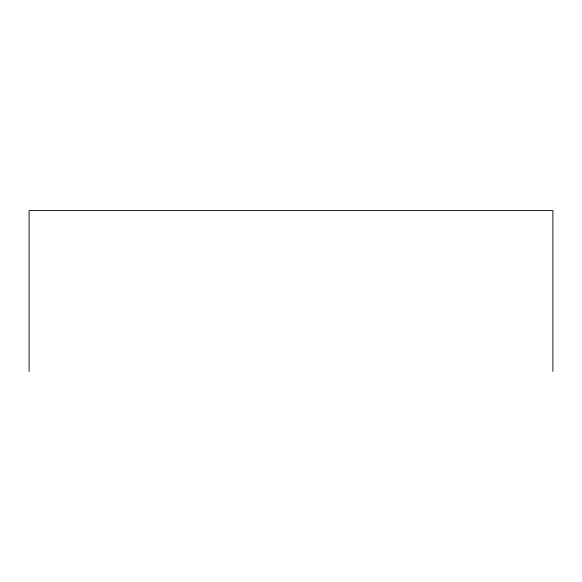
<?xml version="1.0" encoding="UTF-8"?>
<svg xmlns="http://www.w3.org/2000/svg" width="582" height="582" viewBox="0 0 582 582"><rect width="100%" height="100%" fill="white"/><g stroke="black" fill="none" stroke-linecap="round" stroke-linejoin="round"><path stroke-width="0.87" d="M552.9 371.418L552.9 210.582L29.1 210.582L29.1 371.418"/></g></svg>
